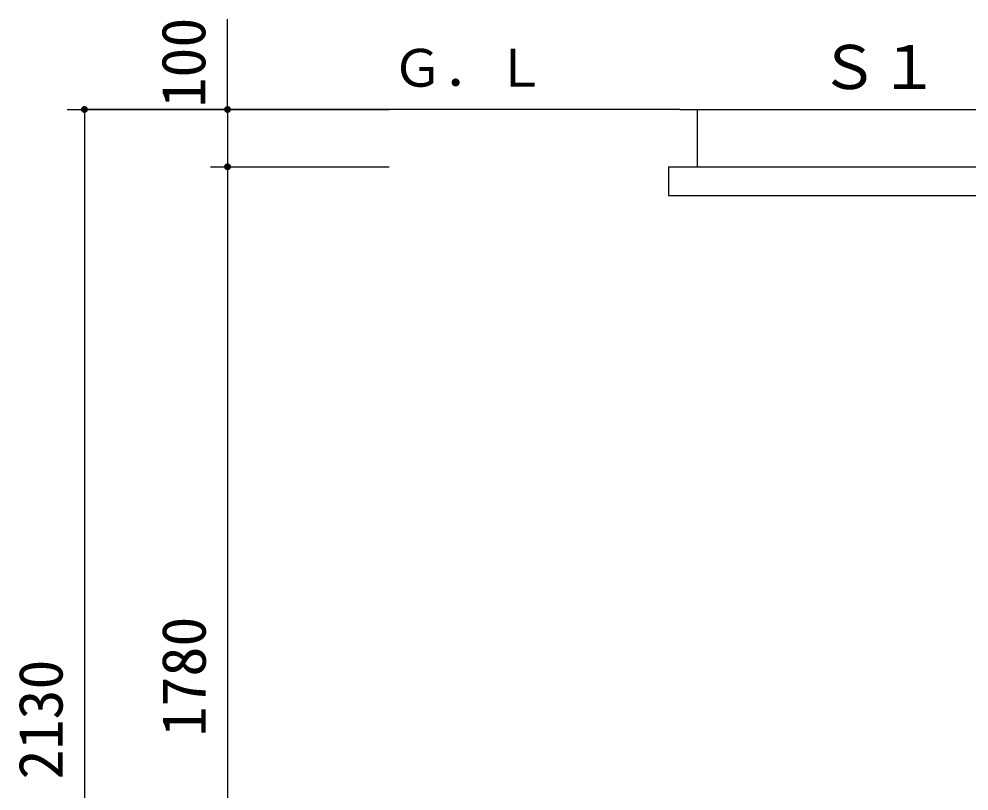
# Model space of a CAD drawing. Units: millimetres, scale not verified. Extents: x -8910 to 8910, y -6308 to 6308.
# Drawn here: x -210 to 1449, y 834 to 2182 of the extents above; entities that cross this region are included whole.
import ezdxf
from ezdxf.enums import TextEntityAlignment as Align

# ---------------------------------------------------------------- set-up
doc = ezdxf.new("R2010")
doc.units = ezdxf.units.MM
doc.header["$LTSCALE"] = 30
for name, color, linetype, lineweight in [('0-3_躯体', 7, 'Continuous', 25), ('0-4_機器', 2, 'Continuous', 25), ('0-5_製作', 5, 'Continuous', 25)]:
    doc.layers.add(name, color=color, linetype=linetype, lineweight=lineweight)
doc.styles.add('ＭＳ ゴシック', font='')
doc.styles.get('ＭＳ ゴシック').set_extended_font_data('MS Gothic')

msp = doc.modelspace()

# ---------------------------------------------------------------- linework, layer by layer
at = {"layer": '0-3_躯体', "color": 2}
msp.add_line((944.03, 2023.84), (-95.97, 2023.84), dxfattribs=at)
at = {"layer": '0-4_機器'}
for p, q in [((944.03, 2023.84), (2324.58, 2023.84)), ((974.03, 2023.84), (974.03, 1923.84)), ((924.03, 1923.84), (924.03, 1873.84)), ((924.03, 1923.84), (2044.03, 1923.84)), ((924.03, 1873.84), (2044.03, 1873.84))]:
    msp.add_line(p, q, dxfattribs=at)
at = {"layer": '0-5_製作', "color": 2}
for p, q in [((153.9, 2023.84), (153.9, 2181.83)), ((-96.1, 2023.84), (-96.1, -106.16)), ((123.9, 2023.84), (436.28, 2023.84)), ((123.9, 1923.84), (436.28, 1923.84)), ((153.9, 1923.84), (153.9, 143.84))]:
    msp.add_line(p, q, dxfattribs=at)
msp.add_lwpolyline([(-126.1, 2023.84), (153.9, 2023.84), (153.9, 1923.84)], dxfattribs=at)
at = {"layer": '0-5_製作'}
for points in [[(-96.1, 2023.84), (-102.09, 2024.21), (-102, 2024.96)], [(-96.1, 2023.84), (-102, 2024.96), (-101.81, 2025.69)], [(-96.1, 2023.84), (-101.81, 2025.69), (-101.53, 2026.39)], [(-96.1, 2023.84), (-101.53, 2026.39), (-101.17, 2027.05)], [(-96.1, 2023.84), (-101.17, 2027.05), (-100.73, 2027.66)], [(-96.1, 2023.84), (-100.73, 2027.66), (-100.21, 2028.21)], [(-96.1, 2023.84), (-100.21, 2028.21), (-99.63, 2028.69)], [(-96.1, 2023.84), (-99.63, 2028.69), (-98.99, 2029.09)], [(-96.1, 2023.84), (-98.99, 2029.09), (-98.31, 2029.41)], [(-96.1, 2023.84), (-98.31, 2029.41), (-97.6, 2029.65)], [(-96.1, 2023.84), (-97.6, 2029.65), (-96.86, 2029.79)], [(-96.1, 2023.84), (-96.86, 2029.79), (-96.1, 2029.84)], [(-95.73, 2029.82), (-96.1, 2023.84), (-96.1, 2029.84)], [(-94.98, 2029.73), (-96.1, 2023.84), (-95.73, 2029.82)], [(-94.25, 2029.54), (-96.1, 2023.84), (-94.98, 2029.73)], [(-93.55, 2029.26), (-96.1, 2023.84), (-94.25, 2029.54)], [(-92.89, 2028.9), (-96.1, 2023.84), (-93.55, 2029.26)], [(-92.28, 2028.46), (-96.1, 2023.84), (-92.89, 2028.9)], [(-91.73, 2027.94), (-96.1, 2023.84), (-92.28, 2028.46)], [(-91.25, 2027.36), (-96.1, 2023.84), (-91.73, 2027.94)], [(-90.85, 2026.73), (-96.1, 2023.84), (-91.25, 2027.36)], [(-90.53, 2026.04), (-96.1, 2023.84), (-90.85, 2026.73)], [(-90.29, 2025.33), (-96.1, 2023.84), (-90.53, 2026.04)], [(-90.15, 2024.59), (-96.1, 2023.84), (-90.29, 2025.33)], [(-90.1, 2023.84), (-96.1, 2023.84), (-90.15, 2024.59)], [(153.9, 2023.84), (147.91, 2024.21), (148, 2024.96)], [(153.9, 2023.84), (148, 2024.96), (148.19, 2025.69)], [(153.9, 2023.84), (148.19, 2025.69), (148.47, 2026.39)], [(153.9, 2023.84), (148.47, 2026.39), (148.83, 2027.05)], [(153.9, 2023.84), (148.83, 2027.05), (149.27, 2027.66)], [(153.9, 2023.84), (149.27, 2027.66), (149.79, 2028.21)], [(153.9, 2023.84), (149.79, 2028.21), (150.37, 2028.69)], [(153.9, 2023.84), (150.37, 2028.69), (151.01, 2029.09)], [(153.9, 2023.84), (151.01, 2029.09), (151.69, 2029.41)], [(153.9, 2023.84), (151.69, 2029.41), (152.4, 2029.65)], [(153.9, 2023.84), (152.4, 2029.65), (153.14, 2029.79)], [(153.9, 2023.84), (153.14, 2029.79), (153.9, 2029.84)], [(155.02, 2029.73), (153.9, 2029.84), (154.27, 2029.82)], [(155.02, 2029.73), (153.9, 2023.84), (153.9, 2029.84)], [(155.75, 2029.54), (153.9, 2023.84), (155.02, 2029.73)], [(156.45, 2029.26), (153.9, 2023.84), (155.75, 2029.54)], [(157.11, 2028.9), (153.9, 2023.84), (156.45, 2029.26)], [(157.72, 2028.46), (153.9, 2023.84), (157.11, 2028.9)], [(158.27, 2027.94), (153.9, 2023.84), (157.72, 2028.46)], [(158.75, 2027.36), (153.9, 2023.84), (158.27, 2027.94)], [(159.15, 2026.73), (153.9, 2023.84), (158.75, 2027.36)], [(159.47, 2026.04), (153.9, 2023.84), (159.15, 2026.73)], [(159.71, 2025.33), (153.9, 2023.84), (159.47, 2026.04)], [(159.85, 2024.59), (153.9, 2023.84), (159.71, 2025.33)], [(159.9, 2023.84), (153.9, 2023.84), (159.85, 2024.59)], [(-96.1, 2023.84), (-102.1, 2023.84), (-102.09, 2024.21)], [(-96.1, 2023.84), (-102.06, 2023.08), (-102.1, 2023.84)], [(-96.1, 2017.84), (-102.06, 2023.08), (-96.1, 2023.84)], [(-96.1, 2017.84), (-101.92, 2022.34), (-102.06, 2023.08)], [(-96.1, 2017.84), (-101.68, 2021.63), (-101.92, 2022.34)], [(-96.1, 2017.84), (-101.36, 2020.95), (-101.68, 2021.63)], [(-96.1, 2017.84), (-100.96, 2020.31), (-101.36, 2020.95)], [(-96.1, 2017.84), (-100.48, 2019.73), (-100.96, 2020.31)], [(-96.1, 2017.84), (-99.93, 2019.21), (-100.48, 2019.73)], [(-96.1, 2017.84), (-99.32, 2018.77), (-99.93, 2019.21)], [(-96.1, 2017.84), (-98.66, 2018.41), (-99.32, 2018.77)], [(-96.1, 2017.84), (-97.96, 2018.13), (-98.66, 2018.41)], [(-96.1, 2017.84), (-97.23, 2017.94), (-97.96, 2018.13)], [(-96.1, 2017.84), (-96.48, 2017.85), (-97.23, 2017.94)], [(-90.1, 2023.84), (-96.1, 2017.84), (-96.1, 2023.84)], [(-90.12, 2023.46), (-96.1, 2017.84), (-90.1, 2023.84)], [(-90.21, 2022.71), (-96.1, 2017.84), (-90.12, 2023.46)], [(-90.4, 2021.98), (-96.1, 2017.84), (-90.21, 2022.71)], [(-90.68, 2021.28), (-96.1, 2017.84), (-90.4, 2021.98)], [(-91.04, 2020.62), (-96.1, 2017.84), (-90.68, 2021.28)], [(-91.48, 2020.01), (-96.1, 2017.84), (-91.04, 2020.62)], [(-92, 2019.46), (-96.1, 2017.84), (-91.48, 2020.01)], [(-92.58, 2018.98), (-96.1, 2017.84), (-92, 2019.46)], [(-93.21, 2018.58), (-96.1, 2017.84), (-92.58, 2018.98)], [(-93.9, 2018.26), (-96.1, 2017.84), (-93.21, 2018.58)], [(-94.61, 2018.02), (-96.1, 2017.84), (-93.9, 2018.26)], [(-95.35, 2017.88), (-96.1, 2017.84), (-94.61, 2018.02)], [(147.9, 2023.84), (147.91, 2024.21), (153.9, 2023.84)], [(153.9, 2017.84), (147.9, 2023.84), (153.9, 2023.84)], [(153.9, 2017.84), (147.94, 2023.08), (147.9, 2023.84)], [(153.9, 2017.84), (148.08, 2022.34), (147.94, 2023.08)], [(153.9, 2017.84), (148.32, 2021.63), (148.08, 2022.34)], [(153.9, 2017.84), (148.64, 2020.95), (148.32, 2021.63)], [(153.9, 2017.84), (149.04, 2020.31), (148.64, 2020.95)], [(153.9, 2017.84), (149.52, 2019.73), (149.04, 2020.31)], [(153.9, 2017.84), (150.07, 2019.21), (149.52, 2019.73)], [(153.9, 2017.84), (150.68, 2018.77), (150.07, 2019.21)], [(153.9, 2017.84), (151.34, 2018.41), (150.68, 2018.77)], [(153.9, 2017.84), (152.04, 2018.13), (151.34, 2018.41)], [(153.9, 2017.84), (152.77, 2017.94), (152.04, 2018.13)], [(153.9, 2017.84), (153.52, 2017.85), (152.77, 2017.94)], [(159.88, 2023.46), (153.9, 2023.84), (159.9, 2023.84)], [(159.79, 2022.71), (153.9, 2023.84), (159.88, 2023.46)], [(159.79, 2022.71), (153.9, 2017.84), (153.9, 2023.84)], [(159.6, 2021.98), (153.9, 2017.84), (159.79, 2022.71)], [(159.32, 2021.28), (153.9, 2017.84), (159.6, 2021.98)], [(158.96, 2020.62), (153.9, 2017.84), (159.32, 2021.28)], [(158.52, 2020.01), (153.9, 2017.84), (158.96, 2020.62)], [(158, 2019.46), (153.9, 2017.84), (158.52, 2020.01)], [(157.42, 2018.98), (153.9, 2017.84), (158, 2019.46)], [(156.79, 2018.58), (153.9, 2017.84), (157.42, 2018.98)], [(156.1, 2018.26), (153.9, 2017.84), (156.79, 2018.58)], [(155.39, 2018.02), (153.9, 2017.84), (156.1, 2018.26)], [(154.65, 2017.88), (153.9, 2017.84), (155.39, 2018.02)], [(153.9, 1923.84), (147.91, 1924.21), (148, 1924.96)], [(153.9, 1923.84), (148, 1924.96), (148.19, 1925.69)], [(153.9, 1923.84), (148.19, 1925.69), (148.47, 1926.39)], [(153.9, 1923.84), (148.47, 1926.39), (148.83, 1927.05)], [(153.9, 1923.84), (148.83, 1927.05), (149.27, 1927.66)], [(153.9, 1923.84), (149.27, 1927.66), (149.79, 1928.21)], [(153.9, 1923.84), (149.79, 1928.21), (150.37, 1928.69)], [(153.9, 1923.84), (150.37, 1928.69), (151.01, 1929.09)], [(153.9, 1923.84), (151.01, 1929.09), (151.69, 1929.41)], [(153.9, 1923.84), (151.69, 1929.41), (152.4, 1929.65)], [(153.9, 1923.84), (152.4, 1929.65), (153.14, 1929.79)], [(153.9, 1923.84), (153.14, 1929.79), (153.9, 1929.84)], [(155.02, 1929.73), (153.9, 1929.84), (154.27, 1929.82)], [(155.02, 1929.73), (153.9, 1923.84), (153.9, 1929.84)], [(155.75, 1929.54), (153.9, 1923.84), (155.02, 1929.73)], [(156.45, 1929.26), (153.9, 1923.84), (155.75, 1929.54)], [(157.11, 1928.9), (153.9, 1923.84), (156.45, 1929.26)], [(157.72, 1928.46), (153.9, 1923.84), (157.11, 1928.9)], [(158.27, 1927.94), (153.9, 1923.84), (157.72, 1928.46)], [(158.75, 1927.36), (153.9, 1923.84), (158.27, 1927.94)], [(159.15, 1926.73), (153.9, 1923.84), (158.75, 1927.36)], [(159.47, 1926.04), (153.9, 1923.84), (159.15, 1926.73)], [(159.71, 1925.33), (153.9, 1923.84), (159.47, 1926.04)], [(159.85, 1924.59), (153.9, 1923.84), (159.71, 1925.33)], [(147.9, 1923.84), (147.91, 1924.21), (153.9, 1923.84)], [(153.9, 1917.84), (147.9, 1923.84), (153.9, 1923.84)], [(153.9, 1917.84), (147.94, 1923.08), (147.9, 1923.84)], [(153.9, 1917.84), (148.08, 1922.34), (147.94, 1923.08)], [(153.9, 1917.84), (148.32, 1921.63), (148.08, 1922.34)], [(153.9, 1917.84), (148.64, 1920.94), (148.32, 1921.63)], [(153.9, 1917.84), (149.04, 1920.31), (148.64, 1920.94)], [(153.9, 1917.84), (149.52, 1919.73), (149.04, 1920.31)], [(153.9, 1917.84), (150.07, 1919.21), (149.52, 1919.73)], [(153.9, 1917.84), (150.68, 1918.77), (150.07, 1919.21)], [(153.9, 1917.84), (151.34, 1918.41), (150.68, 1918.77)], [(153.9, 1917.84), (152.04, 1918.13), (151.34, 1918.41)], [(153.9, 1917.84), (152.77, 1917.94), (152.04, 1918.13)], [(153.9, 1917.84), (153.52, 1917.85), (152.77, 1917.94)], [(159.9, 1923.84), (153.9, 1923.84), (159.85, 1924.59)], [(159.88, 1923.46), (153.9, 1923.84), (159.9, 1923.84)], [(159.79, 1922.71), (153.9, 1923.84), (159.88, 1923.46)], [(159.79, 1922.71), (153.9, 1917.84), (153.9, 1923.84)], [(159.6, 1921.98), (153.9, 1917.84), (159.79, 1922.71)], [(159.32, 1921.28), (153.9, 1917.84), (159.6, 1921.98)], [(158.96, 1920.62), (153.9, 1917.84), (159.32, 1921.28)], [(158.52, 1920.01), (153.9, 1917.84), (158.96, 1920.62)], [(158, 1919.46), (153.9, 1917.84), (158.52, 1920.01)], [(157.42, 1918.98), (153.9, 1917.84), (158, 1919.46)], [(156.79, 1918.58), (153.9, 1917.84), (157.42, 1918.98)], [(156.1, 1918.26), (153.9, 1917.84), (156.79, 1918.58)], [(155.39, 1918.02), (153.9, 1917.84), (156.1, 1918.26)], [(154.65, 1917.88), (153.9, 1917.84), (155.39, 1918.02)]]:
    msp.add_solid(points, dxfattribs=at)

# ---------------------------------------------------------------- texts
at = {"layer": '0-3_躯体', "color": 4, "style": 'ＭＳ ゴシック'}
msp.add_text('Ｇ．Ｌ', height=65.98, dxfattribs=at).set_placement((440.81, 2043.85), align=Align.BOTTOM_LEFT)
at = {"layer": '0-5_製作', "color": 4, "style": 'ＭＳ ゴシック'}
for s, p in [('100', (138.25, 2027.19)), ('1780', (138.9, 928.84)), ('2130', (-111.1, 853.84))]:
    msp.add_text(s, height=76.98, rotation=90, dxfattribs=at).set_placement(p, align=Align.BOTTOM_LEFT)
msp.add_text('Ｓ１', height=76.98, dxfattribs=at).set_placement((1186.97, 2036.45), align=Align.BOTTOM_LEFT)

doc.saveas('drawing.dxf')
